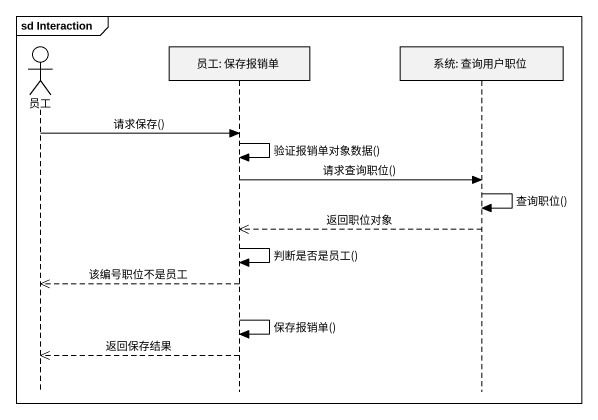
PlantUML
@startuml
mainframe sd Interaction
hide footbox
actor 员工
participant "员工: 保存报销单" as 员工_保存报销单
participant "系统: 查询用户职位" as 系统_查询用户职位

员工 -> 员工_保存报销单 : 请求保存()
员工_保存报销单 -> 员工_保存报销单 : 验证报销单对象数据()
员工_保存报销单 -> 系统_查询用户职位 : 请求查询职位()
系统_查询用户职位 -> 系统_查询用户职位 : 查询职位()
系统_查询用户职位 -->> 员工_保存报销单 : 返回职位对象
员工_保存报销单 -> 员工_保存报销单 : 判断是否是员工()
员工_保存报销单 -->> 员工 : 该编号职位不是员工
员工_保存报销单 -> 员工_保存报销单 : 保存报销单()
员工_保存报销单 -->> 员工 : 返回保存结果
@enduml
